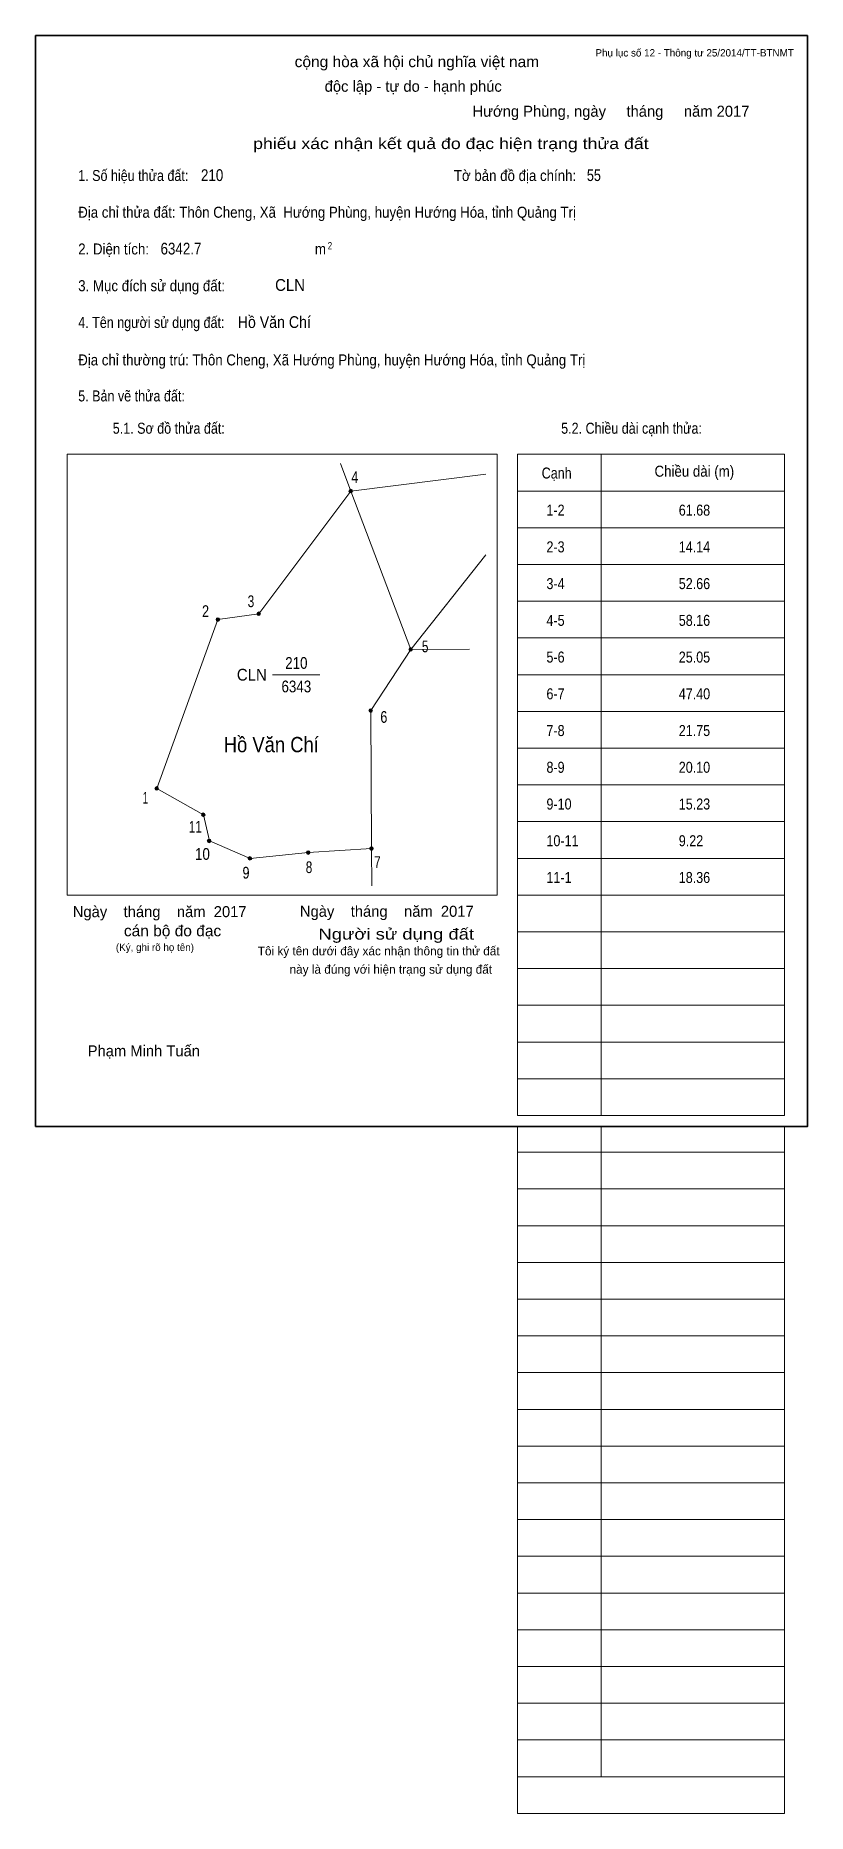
# Model space of a CAD drawing. Header units: centimetres. Extents: x 0 to 21, y -18.7 to 29.7.
import ezdxf
from ezdxf.enums import TextEntityAlignment as Align

# ---------------------------------------------------------------- set-up
doc = ezdxf.new("R2010")
doc.units = ezdxf.units.CM
doc.header["$LTSCALE"] = 0.12
doc.layers.add('30', color=7, linetype='Continuous')
doc.layers.add('34', color=7, linetype='Continuous')
for name, color, linetype, lineweight in [('32', 7, 'Continuous', 13), ('33', 7, 'Continuous', 13), ('6', 7, 'Continuous', 13), ('63', 7, 'Continuous', 13)]:
    doc.layers.add(name, color=color, linetype=linetype, lineweight=lineweight)

msp = doc.modelspace()

# ---------------------------------------------------------------- hatches: boundary and pattern name
at = {"layer": '32'}
for points in [[(8.6251, 17.3004, 1), (8.5251, 17.3004, 1)], [(5.0098, 13.8016, 1), (4.9098, 13.8016, 1)], [(6.1197, 13.9602, 1), (6.0197, 13.9602, 1)], [(10.2552, 12.9874, 1), (10.1552, 12.9874, 1)], [(9.1674, 11.3256, 1), (9.0674, 11.3256, 1)], [(3.3448, 9.2032, 1), (3.2448, 9.2032, 1)], [(4.6134, 8.4896, 1), (4.5134, 8.4896, 1)], [(4.7719, 7.7761, 1), (4.6719, 7.7761, 1)], [(5.8819, 7.3004, 1), (5.7819, 7.3004, 1)], [(7.4676, 7.459, 1), (7.3676, 7.459, 1)], [(9.1888, 7.5676, 1), (9.0888, 7.5676, 1)]]:
    msp.add_hatch(color=256, dxfattribs=at).paths.add_polyline_path(points)

# ---------------------------------------------------------------- linework, layer by layer
for centre in [(8.5751, 17.3004), (4.9598, 13.8016), (6.0697, 13.9602), (10.2052, 12.9874), (9.1174, 11.3256), (3.2948, 9.2032), (4.5634, 8.4896), (4.7219, 7.7761), (5.8319, 7.3004), (7.4176, 7.459), (9.1388, 7.5676)]:
    msp.add_circle(centre, 0.05, dxfattribs=at)
at = {"layer": '33'}
msp.add_line((6.45, 12.3), (7.73, 12.3), dxfattribs=at)
at = {"layer": '6'}
for p, q in [((12.25, 17.76), (8.58, 17.3)), ((12.25, 15.56), (10.21, 12.99)), ((10.21, 12.99), (11.81, 13)), ((9.15, 6.55), (9.14, 7.57))]:
    msp.add_line(p, q, dxfattribs=at)
for points in [[(8.3, 18.05), (8.58, 17.3), (10.21, 12.99)], [(9.14, 7.57), (7.42, 7.46), (5.84, 7.3), (4.73, 7.78), (4.57, 8.49), (3.3, 9.2), (4.96, 13.8), (6.07, 13.96), (8.58, 17.3)], [(9.14, 7.57), (9.12, 11.33), (10.21, 12.99)]]:
    msp.add_lwpolyline(points, dxfattribs=at)
at = {"layer": '63'}
for p, q in [((0.86, 18.3), (12.56, 18.3)), ((0.86, 6.3), (0.86, 18.3)), ((12.56, 6.3), (12.56, 18.3)), ((13.11, 18.3), (20.38, 18.3)), ((13.11, 0.3), (13.11, 18.3)), ((15.39, 0.3), (15.39, 18.3)), ((20.38, 0.3), (20.38, 18.3)), ((13.11, 17.3), (20.38, 17.3)), ((13.11, 16.3), (20.38, 16.3)), ((13.11, 15.3), (20.38, 15.3)), ((13.11, 14.3), (20.38, 14.3)), ((13.11, 13.3), (20.38, 13.3)), ((13.11, 12.3), (20.38, 12.3)), ((13.11, 11.3), (20.38, 11.3)), ((13.11, 10.3), (20.38, 10.3)), ((13.11, 9.3), (20.38, 9.3)), ((13.11, 8.3), (20.38, 8.3)), ((13.11, 7.3), (20.38, 7.3)), ((0.86, 6.3), (12.56, 6.3)), ((13.11, 6.3), (20.38, 6.3)), ((13.11, 5.3), (20.38, 5.3)), ((13.11, 4.3), (20.38, 4.3)), ((13.11, 3.3), (20.38, 3.3)), ((13.11, 2.3), (20.38, 2.3)), ((13.11, 1.3), (20.38, 1.3)), ((13.11, 0.3), (20.38, 0.3)), ((13.11, -18.7), (13.11, 0)), ((15.39, -17.7), (15.39, 0)), ((20.38, -18.7), (20.38, 0)), ((13.11, -0.7), (20.38, -0.7)), ((13.11, -0.7), (20.38, -0.7)), ((13.11, -1.7), (20.38, -1.7)), ((13.11, -2.7), (20.38, -2.7)), ((13.11, -3.7), (20.38, -3.7)), ((13.11, -4.7), (20.38, -4.7)), ((13.11, -5.7), (20.38, -5.7)), ((13.11, -6.7), (20.38, -6.7)), ((13.11, -7.7), (20.38, -7.7)), ((13.11, -8.7), (20.38, -8.7)), ((13.11, -9.7), (20.38, -9.7)), ((13.11, -10.7), (20.38, -10.7)), ((13.11, -11.7), (20.38, -11.7)), ((13.11, -12.7), (20.38, -12.7)), ((13.11, -13.7), (20.38, -13.7)), ((13.11, -14.7), (20.38, -14.7)), ((13.11, -15.7), (20.38, -15.7)), ((13.11, -16.7), (20.38, -16.7)), ((13.11, -17.7), (20.38, -17.7)), ((13.11, -18.7), (20.38, -18.7))]:
    msp.add_line(p, q, dxfattribs=at)
at = {"layer": '63', "lineweight": 35}
msp.add_lwpolyline([(0, 0), (0, 29.7), (21, 29.7), (21, 0)], close=True, dxfattribs=at)

# ---------------------------------------------------------------- texts
at = {"layer": '30', "width": 0.85}
for s, p in [('1-2', (13.9, 16.63)), ('61.68', (17.5, 16.63)), ('2-3', (13.9, 15.63)), ('14.14', (17.5, 15.63)), ('3-4', (13.9, 14.63)), ('52.66', (17.5, 14.63)), ('4-5', (13.9, 13.63)), ('58.16', (17.5, 13.63)), ('5-6', (13.9, 12.63)), ('25.05', (17.5, 12.63)), ('6-7', (13.9, 11.63)), ('47.40', (17.5, 11.63)), ('7-8', (13.9, 10.63)), ('21.75', (17.5, 10.63)), ('8-9', (13.9, 9.63)), ('20.10', (17.5, 9.63)), ('9-10', (13.9, 8.63)), ('15.23', (17.5, 8.63)), ('10-11', (13.9, 7.63)), ('9.22', (17.5, 7.63)), ('11-1', (13.9, 6.63)), ('18.36', (17.5, 6.63))]:
    msp.add_text(s, height=0.3, dxfattribs=at).set_placement(p)
at = {"layer": '32'}
for s, width, p in [('4', 0.8, (8.685, 17.52)), ('2', 0.8, (4.625, 13.87)), ('3', 0.75, (5.86, 14.14)), ('5', 0.75, (10.6, 12.91)), ('6', 0.8, (9.475, 10.99)), ('1', 0.65, (2.99, 8.79)), ('11', 0.75, (4.345, 8)), ('10', 0.85, (4.54, 7.26)), ('7', 0.75, (9.3, 7.04)), ('9', 0.8, (5.725, 6.75)), ('8', 0.75, (7.44, 6.9))]:
    msp.add_text(s, height=0.32, dxfattribs=dict(at, width=width)).set_placement(p, align=Align.CENTER)
at = {"layer": '33', "width": 0.95}
for p in [(7.33, 22.75), (6.29, 12.14)]:
    msp.add_text('CLN', height=0.32, dxfattribs=at).set_placement(p, align=Align.RIGHT)
at = {"layer": '33', "width": 0.85}
for s, p in [('210', (7.095, 12.46)), ('6343', (7.095, 11.82))]:
    msp.add_text(s, height=0.32, dxfattribs=at).set_placement(p, align=Align.CENTER)
at = {"layer": '34'}
for s, height, width, p in [('210', 0.32, 0.85, (4.5, 25.74)), ('55', 0.32, 0.8, (15, 25.74)), ('6342.7', 0.32, 0.85, (3.4, 23.74)), ('Hồ Văn Chí', 0.32, 0.9, (5.5, 21.74)), ('Hồ Văn Chí', 0.4159, 0.9, (5.12, 10.19))]:
    msp.add_text(s, height=height, dxfattribs=dict(at, width=width)).set_placement(p)
at = {"layer": '63', "width": 1.05}
msp.add_text('cộng hòa xã hội chủ nghĩa việt nam', height=0.3, dxfattribs=at).set_placement((10.375, 28.84), align=Align.CENTER)
at = {"layer": '63'}
for s, height, p in [('Phụ lục số 12 - Thông tư 25/2014/TT-BTNMT', 0.2, (20.63, 29.13)), ('Ngày    tháng    năm  2017', 0.3, (5.74, 5.7)), ('Ngày    tháng    năm  2017', 0.3, (11.92, 5.71)), ('(Ký, ghi rõ họ tên)', 0.2, (4.31, 4.78))]:
    msp.add_text(s, height=height, dxfattribs=at).set_placement(p, align=Align.RIGHT)
for s, height, p in [('độc lập - tự do - hạnh phúc', 0.3, (10.275, 28.17)), ('Hướng Phùng, ngày     tháng     năm 2017', 0.3, (15.655, 27.49)), ('Tôi ký tên dưới đây xác nhận thông tin thử đất', 0.24, (9.335, 4.66)), ('này là đúng với hiện trạng sử dụng đất', 0.24, (9.665, 4.16)), ('Phạm Minh Tuấn', 0.3, (2.945, 1.91))]:
    msp.add_text(s, height=height, dxfattribs=at).set_placement(p, align=Align.CENTER)
for s, width, p in [('phiếu xác nhận kết quả đo đạc hiện trạng thửa đất', 1.2, (16.68, 26.61)), ('cán bộ đo đạc', 1.05, (5.05, 5.18)), ('Người sử dụng đất', 1.25, (11.93, 5.09))]:
    msp.add_text(s, height=0.3, dxfattribs=dict(at, width=width)).set_placement(p, align=Align.RIGHT)
for s, height, width, p in [('1. Số hiệu thửa đất:', 0.3, 0.85, (1.16, 25.74)), ('Tờ bản đồ địa chính:', 0.3, 0.9, (11.38, 25.74)), ('Địa chỉ thửa đất: Thôn Cheng, Xã  Hướng Phùng, huyện Hướng Hóa, tỉnh Quảng Trị', 0.3, 0.9, (1.16, 24.74)), ('2. Diện tích:', 0.3, 0.9, (1.16, 23.74)), ('m', 0.3, 0.9, (7.6, 23.74)), ('2', 0.2, 0.8, (7.95, 23.88)), ('3. Mục đích sử dụng đất:', 0.3, 0.9, (1.16, 22.74)), ('4. Tên người sử dụng đất:', 0.3, 0.85, (1.16, 21.74)), ('Địa chỉ thường trú: Thôn Cheng, Xã Hướng Phùng, huyện Hướng Hóa, tỉnh Quảng Trị', 0.3, 0.9, (1.16, 20.72)), ('5. Bản vẽ thửa đất:', 0.3, 0.85, (1.16, 19.74)), ('5.1. Sơ đồ thửa đất:', 0.3, 0.85, (2.1, 18.86)), ('5.2. Chiều dài cạnh thửa:', 0.3, 0.85, (14.3, 18.86)), ('Cạnh', 0.3, 0.85, (13.77, 17.64)), ('Chiều dài (m)', 0.3, 0.9, (16.84, 17.69))]:
    msp.add_text(s, height=height, dxfattribs=dict(at, width=width)).set_placement(p)

doc.saveas('drawing.dxf')
